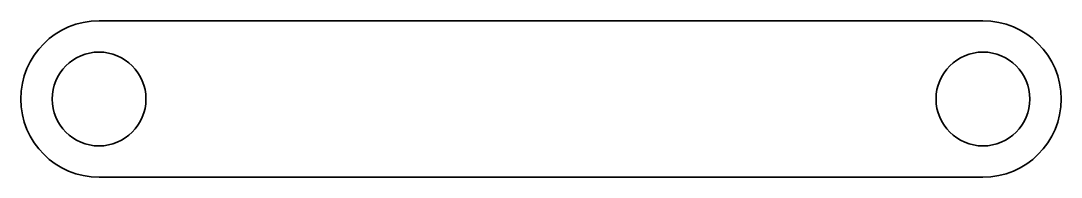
# Model space of a CAD drawing. Extents: x 230 to 364, y 200 to 220.
import ezdxf

# ---------------------------------------------------------------- set-up
doc = ezdxf.new("R2010")
doc.units = 0

msp = doc.modelspace()

# ---------------------------------------------------------------- linework, layer by layer
at = {"color": 7, "lineweight": 35}
for p, q in [((353.5, 220), (240.5, 220)), ((240.5, 200), (353.5, 200))]:
    msp.add_line(p, q, dxfattribs=at)
for centre in [(240.5, 210), (353.5, 210)]:
    msp.add_circle(centre, 6, dxfattribs=at)
for centre, start, end in [((240.5, 210), 90, 270), ((353.5, 210), 270, 90)]:
    msp.add_arc(centre, 10, start, end, dxfattribs=at)

doc.saveas('drawing.dxf')
